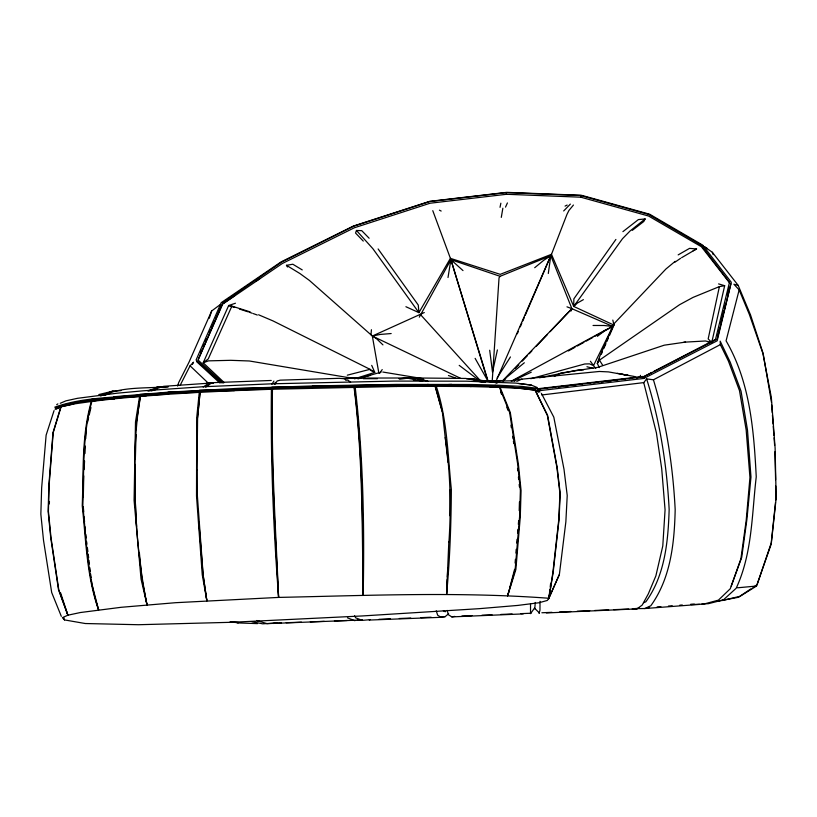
<?xml version="1.0" encoding="UTF-8"?>
<svg xmlns="http://www.w3.org/2000/svg" width="817" height="817" viewBox="0 0 817 817"><rect width="100%" height="100%" fill="white"/><g stroke="black" fill="none" stroke-linecap="round" stroke-linejoin="round"><path stroke-width="1.23" d="M197.295 444.04L197.591 417.722L200.073 392.303C163.87 392.711 127.861 396.5 91.892 400.34C79.688 402.454 66.79 402.74 55.423 408.091M450.116 515.803L450.32 489.506M530.529 603.916L530.529 613.638L534.471 608.175L539.353 612.873L539.077 613.353L539.966 610.156L540.027 601.292M197.02 470.01L197.377 443.835M83.314 496.981L83.742 475.872M396.633 386.482L271.418 389.27C270.509 458.705 273.419 528.17 278.597 597.411C368.661 595.481 458.94 591.59 548.901 598.258L553.17 572.36L559.022 519.847L560.217 493.57L557.174 467.457L547.615 415.424L535.268 390.158L520.929 388.504M278.597 597.411C275.686 528.048 271.05 458.694 272.469 389.229L272.081 389.219C270.887 458.674 274.829 528.078 278.597 597.411L175.512 602.701L121.182 607.297L80.311 612.536L67.882 615.201L62.378 617.652L64.502 619.919L85.244 623.524L138.441 624.719L231.997 622.278L362.36 615.947L479.416 608.655L517.733 605.428L539.006 602.742L547.319 600.454L548.901 598.258L552.905 572.308L558.757 519.806L559.941 493.529L556.898 467.406L547.359 415.383L535.023 390.107L522.155 388.524L498.717 387.329L499.422 387.34L509.614 412.503L517.723 464.464L520.378 490.568L519.581 516.865L515.159 569.551L507.633 595.807L515.854 569.572L520.276 516.895L521.072 490.598L518.427 464.495L510.308 412.534L500.106 387.36L498.717 387.329M609.441 335.573L613.976 325.105L573.718 306.436L573.861 298.838L615.895 239.442M354.027 387.125C362.779 456.121 362.023 525.811 363.177 595.225C364.515 525.811 363.31 456.111 355.16 387.105L354.343 387.095C282.856 386.666 211.399 390.271 140.105 395.173C111.653 397.593 81.925 397.532 54.78 407.142M136.03 434.664L135.346 459.44M136.153 429.711L136.347 422.277L140.504 396.388L117.035 397.808M49.367 503.905L49.428 501.424M135.203 464.393C134.111 511.401 137.746 558.818 147.019 604.917L141.045 579.039L134.09 500.351L135.499 421.991L139.574 396.47L140.299 396.408C133.161 439.26 133.896 483.266 136.633 526.526M519.193 510.574L519.459 501.852M492.222 380.896L499.044 277.8L500.075 276.309L550.801 255.68L571.89 308.683L570.94 311.103M448.819 542.008L446.572 594.378C449.891 559.533 451.117 524.494 451.352 489.506C447.777 454.957 447.277 419.54 436.288 386.318L435.093 386.298L442.232 411.809M446.572 594.378L447.246 579.457M447.359 576.965L447.757 568.264M448.921 542.11C451.311 507.183 450.392 472.134 445.224 437.493M84.978 453.527L85.356 446.072M85.734 438.617L86.163 429.926M84.09 469.663L84.57 460.972M501.291 217.393L502.853 208.212M535.237 602.456L534.808 608.767L534.471 608.175M515.098 563.066L515.404 559.318M515.905 553.068L516.201 549.32M382.948 344.886L376.831 338.984L371 334.827L371.418 329.721M516.701 543.07L517.028 539.312M517.58 533.062L517.907 529.314M518.346 524.31L518.672 520.562M548.299 273.491L550.801 255.68L543.724 260.296L534.696 267.721M199.797 391.261L234.305 390.618L199.256 392.364L196.713 417.763L196.519 496.021L202.259 574.8L206.864 600.812L203.127 574.76L197.387 495.97M197.5 418.069L200.073 392.303M775.496 502.496L771.228 542.927L757.083 584.747L752.988 587.484M775.762 499.973L775.752 486.023M548.901 598.258L549.912 589.568M550.198 587.086L550.627 583.358M548.524 599.024L559.369 574.525L565.854 521.849L567.223 495.5L564.006 469.305L553.814 417.15L541.385 393.334M448.012 277.504L450.913 259.683L500.075 276.309M500.024 207.324L500.862 203.198M708.227 342.691L711.75 342.466L724.669 285.695L719.389 286.604L708.176 338.902L710.861 341.577M497.4 349.931L492.508 372.235L489.7 350.238M91.892 400.34L114.513 398.778L91.912 401.392C82.098 435.185 84.182 470.827 82.813 505.641C86.439 540.578 87.654 576.291 98.612 609.911C86.673 576.547 86.03 540.64 82.241 505.713C83.62 470.898 81.537 435.247 91.351 401.464L92.413 401.351L72.948 404.088L61.132 406.662L53.217 432.622L49.122 485.114L48.417 511.36L50.981 537.515L58.763 589.66L67.882 615.201L60.621 592.897M87.46 422.471L88.624 417.507M89.206 415.016L90.953 407.56M717.826 335.889L719.603 328.444M721.084 322.235L723.76 311.073M724.352 308.591L725.241 304.874M727.62 294.947L729.397 287.502M730.898 283.897L717.183 340.801L643.827 378.445L536.983 390.965M771.514 402.444L763.149 353.526L750.527 314.933L738.2 285.409L733.911 284.234L739.16 289.892L726.078 340.842C750.118 382.142 753.836 430.171 756.246 476.862C751.824 514.322 752.375 553.344 736.199 588.22L723.413 599.872L708.329 603.692L701.987 603.906M507.633 595.807L509.216 589.782M509.849 587.382L514.598 569.316M56.107 409.082L62 406.59L60.887 406.733L52.972 432.693L48.867 485.186L48.152 511.432L50.715 537.586L58.507 589.731L67.882 615.201M177.595 386.073L178.698 382.56L188.952 362.319L211.654 310.991L219.947 304.792M54.055 410.604L46.13 435.124L41.657 487.8L40.85 514.138L43.515 540.333L51.685 592.499L61.316 616.324M209.295 318.242L211.654 310.991M180.159 385.318L190.065 365.812L193.517 362.217L192.404 364.402M495.878 381.539L550.801 255.68L525.3 315.158M718.143 601.138L738.548 597.268L756.511 586.044L771.238 544.112L776.15 498.237L775.119 448.196L771.34 397.522L762.894 353.383L749.393 314.535L739.16 289.892M369.131 238.227L361.757 230.67L356.467 230.476L355.538 233.039L363.269 241.086M731.205 586.157L741.724 557.378L746.932 519.234L750.976 477.016L747.494 430.089L741.029 391.129L730.214 362.156L720.175 341.159L720.359 344.611L728.407 361.083L739.487 390.659L746.166 429.946L749.945 477.465L746.207 520.286L740.886 558.848L730.275 588.74L718.419 600.138L703.805 604.08L691.172 604.56M583.389 299.625L577.405 303.036L573.718 306.436L551.495 254.301L566.988 214.34L568.949 210.459L573.432 205.047M517.304 333.806L518.305 331.477M520.306 326.81L521.808 323.318M522.798 320.979L524.3 317.486M599.351 358.837L597.329 363.494L599.382 367.568M601.363 354.19L602.374 351.861M603.886 348.369L605.908 343.722M606.919 341.394L608.43 337.901M198.255 359.317L222.724 304.077L282.345 263.472L354.312 227.78L430.089 203.219L506.55 194.283L580.785 197.193L648.555 216.015L701.374 246.714L730.286 283.785M549.545 596.696L559.369 574.525M200.655 352.444L201.676 350.146M203.208 346.704L204.23 344.406M205.241 342.109L206.772 338.667M209.326 332.938L210.857 329.496M211.879 327.198L214.932 320.315M215.954 318.017L221.56 305.395M250.186 311.91L231.885 306.099L208.264 358.898L203.198 362.809L224.226 382.591M505.519 207.109L507.418 202.933M622.911 231.65L638.373 219.599L645.144 218.936L643.776 221.509L632.327 230.333M419.295 317.17L450.913 259.683L462.994 270.59M432.775 210.663L450.402 258.346L418.917 312.635L405.906 306.722M271.908 384.286L273.909 381.069M275.125 384.174L277.157 380.957L280.2 380.16L339.269 378.312L345.581 378.853M497.104 378.016L510.441 356.947M719.389 286.604L693.051 297.398L679.581 304.7L599.443 360.144L597.329 363.494L599.811 356.253L614.078 323.655L665.875 269.059L675.21 261.317M274.257 384.031L275.421 382.336M379.67 373.257L382.203 369.58M573.718 306.436L622.483 238.727L630.07 230.986L645.144 218.936M563.669 210.949L570.368 204.097M541.855 394.958L643.745 382.611L646.625 378.904L653.426 379.793L720.359 344.611M503.119 381.325L505.733 378.567M515.313 368.447L518.795 364.77M522.277 361.094L527.496 355.579M529.232 353.741L531.847 350.983M536.197 346.377L547.513 334.429M550.127 331.671L571.89 308.683L612.77 326.432L613.976 325.105L612.811 320.07M369.253 620.062L441.068 617.315L445.112 616.672L448.635 613.72M524.34 362.758L502.904 380.405L571.89 308.683L566.978 306.835M597.411 336.308L605.846 329.833L612.77 326.432L593.51 365.597L595.797 368.477M514.056 381.559L516.691 379.68L599.382 371.469L608.471 371.898L628.171 375.422L617.295 373.318M546.369 612.954L636.954 608.879L642.182 605.091L648.341 593.826L655.877 575.862L662.781 546.001L665.069 509.849L661.709 468.723L656.408 432.847L643.745 382.611M675.056 262.134L680.581 258.325M203.219 387.023L208.161 383.582M205.935 386.87L210.939 383.428L214.493 382.601L271.254 380.467M223.123 303.536L234.653 295.703M255.609 281.457L259.796 278.607M750.935 588.853L739.671 596.379L721.891 600.577M205.659 386.88L208.795 384.838M56.69 404.65L57.884 403.874M681.613 257.692L696.554 248.93L689.538 248.378L678.171 254.884M378.822 372.95L372.338 336.042L424.289 312.543M568.377 350.963L575.035 347.276M577.262 346.051L583.92 342.374M586.136 341.149L592.795 337.472M595.011 336.236L612.77 326.432L604.08 325.493L593.05 325.472M693.153 250.778L696.554 248.93M511.319 381.13L605.846 329.833M554.355 376.31L560.574 373.114L597.942 367.293L664.241 345.183L685.545 342.088M642.846 377.086L651.792 372.45M654.029 371.286L715.508 339.392L729.479 282.345L701.119 245.09L648.432 214.36L580.611 195.508L506.285 192.608L429.722 201.544L353.873 226.135L282.008 261.849L222.908 302.607L198.112 360.083L223.123 383.163M538.066 389.188L643.755 376.77L717.122 339.147L731.286 282.273L702.722 245.141L649.658 214.217L581.51 195.294L506.703 192.352L429.65 201.36L353.342 226.064L280.915 262.012L221.223 302.668L196.09 359.98L221.152 382.999M565.068 206.098L567.151 205.057M512.3 381.069L531.275 372.195M516.783 381.396L521.93 379.068M639.415 608.246L634.36 608.634L644.715 608.542L650.792 605.775C670.798 578.15 674.433 542.723 675.179 509.604C672.922 465.639 666.192 421.97 653.426 379.793M357.907 378.659L381.018 372.184M643.725 602.711L645.869 601.761C665.038 575.27 668.132 541.222 669.154 509.522C666.866 465.241 660.024 421.225 646.625 378.904M60.264 403.281L65.922 400.851L77.431 398.318L117.117 393.202L142.669 390.853L201.482 386.829L272.439 383.786L393.968 381.09L466.466 381.192L515.823 383.112L531.264 385.073L537.423 387.615M55.413 407.897C82.333 397.961 111.99 399.472 140.105 395.173M55.025 409.194L60.887 406.733M103.34 395.234L113.175 391.098L98.816 394.56M101.134 395.683L112.603 391.088L120.967 390.608M551.495 254.301L500.218 274.349L450.402 258.346M103.493 394.825L111.623 391.711L100.277 395.949M104.188 394.887C124.204 386.308 146.866 388.678 168.098 386.604M104.852 395.132L110.785 393.018M536.738 391.098L540.139 389.944L535.329 388.055L522.277 386.451L499.902 385.277L471.338 384.48L396.643 384.409L312.462 385.951L233.897 388.586L167.996 392.18L113.634 396.776M235.449 303.23L228.668 305.527L203.198 362.809L208.427 360.859L230.782 360.317L249.328 360.981L346.745 377.331L358.959 378.649M147.785 390.873L158.161 387.432M148.868 391.067L163.737 386.318L213.36 382.887L212.032 382.907M423.237 385.91L428.067 384.347M354.547 378.822L374.778 372.389L371.704 365.373M151.094 390.986L157.15 389.096M344.396 378.863L352.556 378.077L406.58 377.985L422.695 381.222M530.795 378.7L584.747 363.984L589.517 363.851L593.51 365.597L590.405 361.247M536.595 390.914L540.139 389.944M347.296 375.177L370.019 369.325L374.778 372.389L370.254 370.142M360.144 377.658L370.601 375.401M63.185 406.335L73.877 403.996M539.557 377.771L578.007 370.03L583.491 369.825M287.502 267.006L286.481 265.321L292.833 264.238L302.249 269.916M447.124 610.401L448.472 614.782L451.821 616.886L454.691 616.406M538.148 388.698L643.142 376.443M538.219 389.198L540.742 388.912M544.531 388.473L547.043 388.177M552.088 387.595L554.61 387.309M558.389 386.87L562.178 386.431M565.956 385.992L568.479 385.695M572.257 385.256L576.036 384.827M579.825 384.388L582.337 384.092M587.382 383.51L589.905 383.214M593.683 382.775L596.206 382.489M601.251 381.907L603.773 381.61M607.552 381.171L611.33 380.732M615.119 380.293L617.642 380.007M621.42 379.568L625.199 379.129M628.988 378.69L631.5 378.394M636.545 377.811L639.068 377.525M272.96 623.442L362.309 619.95L357.233 620.134M644.715 608.542L699.556 604.396M737.526 587.801L756.511 586.044M113.818 398.849L139.574 396.47M370.06 619.674L362.258 620.369L355.681 617.826L354.547 615.793M86.643 401.423L89.063 401.208M93.914 400.79L96.345 400.575M61.132 406.662L62 406.59M140.299 396.408L168.639 394.202L140.115 395.357M391.169 333.54L380.16 334.449L372.338 336.042L460.788 378.414M646.982 607.674L649.515 607.48M657.082 606.908L660.871 606.622M668.449 606.051L672.228 605.765M679.805 605.183L682.328 604.999M534.614 388.872C403.22 379.65 271.152 388.402 139.748 394.376M91.402 399.36L117.025 397.613M345.662 380.262L347.909 380.109L350.585 382.295M683.86 342.2L705.418 340.985L710.698 342.221M168.149 394.243L199.256 392.364M425.78 385.9L451.627 384.378M277.259 622.962L262.706 623.82L251.891 621.727M363.279 378.69L377.423 378.69M281.375 622.952L267.088 623.667L256.742 620.501M399.074 378.7L415.496 377.985L465.915 378.445L483.021 381.856M238.421 622.462L230.986 622.094M399.135 378.7L415.496 377.985L399.666 378.649M541.875 612.76L551.955 612.331M559.512 612.004L570.848 611.514M577.149 611.239L589.751 610.697M594.796 610.483L608.655 609.88M613.69 609.666L628.661 609.063M238.513 622.687L229.843 622.074M451.821 616.886L523.237 613.904M378.965 619.317L390.414 618.857M399.319 618.5L410.767 618.04M420.949 617.642L431.121 617.233M441.303 616.825L445.112 616.672M461.922 615.998L471.96 615.599M481.999 615.201L492.038 614.793M500.821 614.445L512.116 613.986M520.909 613.638L530.948 613.24M234.019 390.659L271.418 389.27M286.216 622.717L301.432 622.166M310.307 621.849L324.257 621.339M334.408 620.971L347.092 620.501M167.996 392.18L199.797 391.077M690.559 604.304L694.368 604.172M487.82 381.243L511.166 380.824M481.407 381.1L501.342 380.548M312.278 387.176C386.318 386.032 460.768 382.101 534.614 389.055L538.546 391.976L535.023 390.577M156.895 386.88L168.271 386.615M157.446 386.839L168.404 386.615M632.215 608.982L636.954 608.879M206.844 383.02L213.36 382.887M199.542 390.271L235.316 389.566M466.527 378.751L471.389 378.669L484.767 381.917M233.897 388.586L271.949 387.983M235.327 389.76L272.081 389.219M271.847 387.176L312.268 386.982M133.763 395.796L136.296 395.775M141.361 395.755L146.437 395.724M396.143 386.461L435.287 386.318L442.303 411.462L448.033 462.351M271.959 388.177L312.482 388.004M312.462 385.951L354.455 385.859M382.795 372.031L423.461 378.761M489.74 386.788L497.308 386.809M533.848 390.107L535.023 390.107M471.266 386.553L435.287 386.318M470.347 386.543L499.422 387.34M237.042 622.891L257.559 623.616M518.55 383.49L531.264 385.073M493.172 382.254L496.869 382.713M492.59 382.101L497.502 382.724M483.317 382.019L470.582 378.731L478.211 379.864M470.582 378.731L496.981 382.744M231.885 306.099L228.668 305.527L234.653 307.478M621.951 374.217L634.268 376.463L637.423 377.934M495.031 385.369L497.502 385.828M413.371 379.956L415.741 380.426M476.444 380.967L481.274 381.968M485.053 381.937L472.788 379.221L484.818 381.999M586.953 366.751L593.091 368.344M427.751 381.141L414.689 378.005L427.648 381.192M718.572 283.907L724.669 285.695M239.442 309.04L247.817 311.767M249.022 312.155L252.198 313.228M448.421 375.514L455.927 378.159M253.26 313.585L257.324 315.045M258.591 314.78L273.062 320.938L370.019 369.325M347.48 617.846L354.884 620.716M535.268 390.158L539.986 392.007M529.835 387.932L532.01 388.861M439.434 210.163L441.16 211.052M698.402 243.476L707.297 248.593L699.638 244.252M443.355 610.646L445.326 611.77M286.481 265.321L299.931 273.542L309.418 280.445L371 334.827M441.068 617.315L437.677 615.211L436.237 610.84M704.969 247.142L712.342 252.279L738.2 285.409M459.205 365.362L479.365 380.579M196.58 361.614L219.773 382.938M190.065 365.812L209.183 384.01M356.467 230.476L372.879 248.705L418.917 312.635L418.273 305.058L378.118 248.95M420.612 314.729L479.947 380.191M599.443 360.144L602.507 364.974M475.126 358.357L487.718 380.702M500.607 391.976L501.546 394.294M506.724 407.06L508.133 410.543M64.502 619.919L63.695 617.591M712.342 252.279L713.2 254.649M488.086 381.13L450.913 259.683L486.973 378.414M92.127 585.074L98.612 609.911M147.019 604.917L141.872 578.722L139.36 552.588M506.285 192.608L506.55 194.283M513.413 441.231L513.811 443.702M510.952 425.197L511.33 427.669M512.647 436.298L513.015 438.77M206.864 600.812L203.014 574.514L198.858 522.165M85.693 534.236L86.163 537.954M86.633 541.681L86.939 544.163M87.409 547.89L87.879 551.618M88.195 554.1L88.665 557.817M354.343 387.095C362.983 456.1 362.799 525.791 363.177 595.225M88.961 560.309L89.41 564.026M89.86 567.754L90.309 571.481M90.616 573.963L91.065 577.68M91.361 580.172L91.81 583.889M580.611 195.508L580.785 197.193M517.539 468.366L517.794 470.847M518.417 477.026L518.672 479.497M519.173 484.45L519.428 486.922M83.303 506.918L83.722 511.881M84.131 516.855L84.549 521.818M84.968 526.781L85.376 531.755M771.697 404.977L772.249 412.554M772.433 415.087L773.076 423.931M773.26 426.464L773.903 435.308M774.087 437.83L774.639 445.418M643.755 376.77L643.827 378.445M640.405 375.33L640.487 377.362M774.914 451.75L775.599 479.671M197.101 469.836L197.295 496.031M347.736 378.271L346.03 378.353L352.556 378.077L347.736 378.271"/></g></svg>
